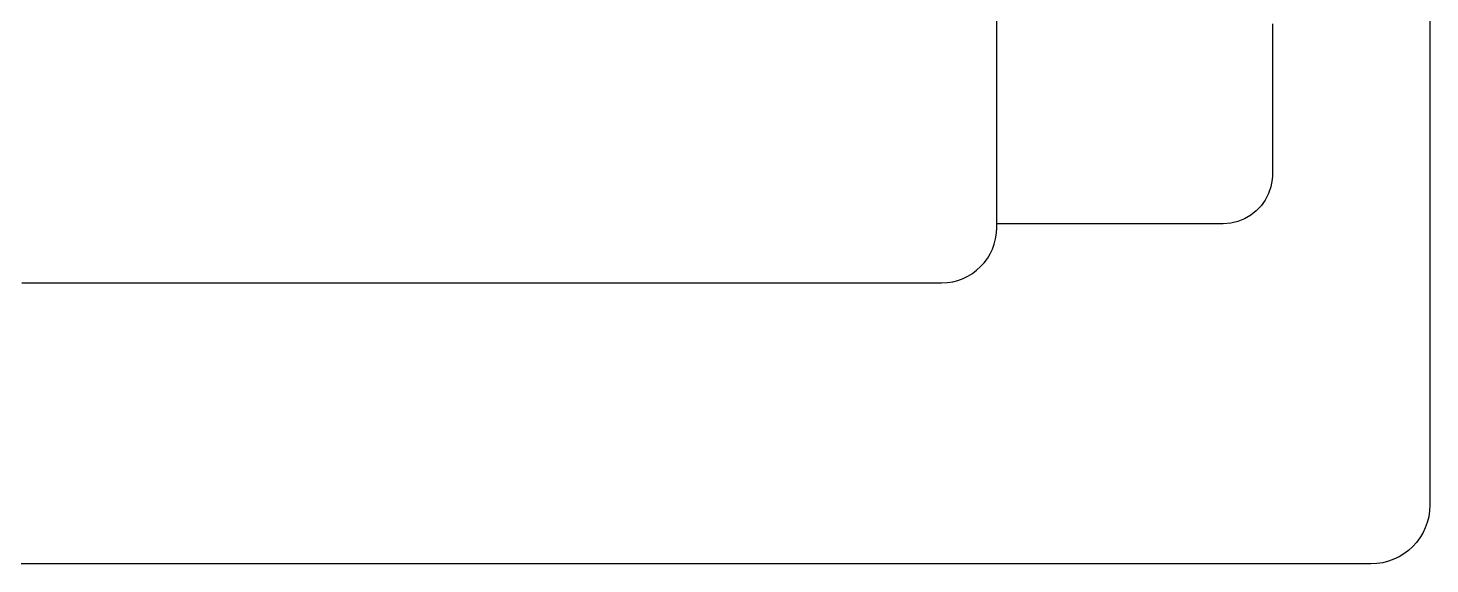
# Model space of a CAD drawing. Extents: x 1 to 47.7, y 0.2 to 35.
# Drawn here: x 18.44 to 22, y 7.6 to 8.96 of the extents above; entities that cross this region are included whole.
import ezdxf

# ---------------------------------------------------------------- set-up
doc = ezdxf.new("R2010")
doc.units = 0
doc.header["$MEASUREMENT"] = 0
doc.layers.add('3_1__HORIZONTAL_RACK_MOUNT', color=7, linetype='CONTINUOUS')
doc.layers.add('3_2__HORIZONTAL_PANEL_MOUN', color=7, linetype='CONTINUOUS')

msp = doc.modelspace()

# ---------------------------------------------------------------- linework, layer by layer
at = {"layer": '3_1__HORIZONTAL_RACK_MOUNT'}
for points in [[(18.4242, 8.3136), (18.4957, 8.3136), (18.5664, 8.3136), (18.6362, 8.3136), (18.7052, 8.3136), (18.7732, 8.3136), (18.8403, 8.3136), (18.9065, 8.3136), (18.9717, 8.3136), (19.036, 8.3136), (19.0993, 8.3136), (19.1616, 8.3136), (19.223, 8.3136), (19.2833, 8.3136), (19.3426, 8.3136), (19.4009, 8.3136), (19.4582, 8.3136), (19.5144, 8.3136), (19.5695, 8.3136), (19.6236, 8.3136), (19.6766, 8.3136), (19.7284, 8.3136), (19.7792, 8.3136), (19.8288, 8.3136), (19.8773, 8.3136), (19.9246, 8.3136), (19.9708, 8.3136), (20.0158, 8.3136), (20.0596, 8.3136), (20.1022, 8.3136), (20.1436, 8.3136), (20.1837, 8.3136), (20.2227, 8.3136), (20.2603, 8.3136), (20.2967, 8.3136), (20.3319, 8.3136), (20.3657, 8.3136), (20.3983, 8.3136), (20.4295, 8.3136), (20.4594, 8.3136), (20.488, 8.3136), (20.5152, 8.3136), (20.541, 8.3136), (20.5655, 8.3136), (20.5886, 8.3136), (20.6103, 8.3136), (20.6306, 8.3136), (20.6494, 8.3136), (20.6668, 8.3136), (20.6828, 8.3136), (20.6973, 8.3136), (20.7103, 8.3136), (20.7219, 8.3136), (20.7319, 8.3136), (20.7404, 8.3136), (20.7475, 8.3136), (20.7529, 8.3136), (20.7569, 8.3136), (20.7592, 8.3136), (20.76, 8.3136), (20.76, 8.3136), (20.7743, 8.3143), (20.7882, 8.3164), (20.8016, 8.3198), (20.8145, 8.3246), (20.8267, 8.3304), (20.8383, 8.3375), (20.849, 8.3455), (20.859, 8.3546), (20.868, 8.3645), (20.8761, 8.3753), (20.8831, 8.3868), (20.889, 8.399), (20.8937, 8.4119), (20.8972, 8.4253), (20.8993, 8.4392), (20.9, 8.4535), (20.9, 8.4538), (20.9, 8.4548), (20.9, 8.4563), (20.9, 8.4584), (20.9, 8.4611), (20.9, 8.4644), (20.9, 8.4683), (20.9, 8.4727), (20.9, 8.4778), (20.9, 8.4834), (20.9, 8.4895), (20.9, 8.4963), (20.9, 8.5035), (20.9, 8.5114), (20.9, 8.5287), (20.9, 8.5481), (20.9, 8.5697), (20.9, 8.5933), (20.9, 8.6189), (20.9, 8.6465), (20.9, 8.6761), (20.9, 8.7076), (20.9, 8.741), (20.9, 8.7762), (20.9, 8.8132), (20.9, 8.852), (20.9, 8.8925), (20.9, 8.9347), (20.9, 8.9785)], [(21.6, 8.9709), (21.6, 8.9157), (21.6, 8.8644), (21.6, 8.817), (21.6, 8.7738), (21.6, 8.7347), (21.6, 8.7), (21.6, 8.6697), (21.6, 8.644), (21.6, 8.6231), (21.6, 8.607), (21.6, 8.5958), (21.6, 8.5897), (21.6, 8.5853), (21.5994, 8.5758), (21.5961, 8.5573), (21.5902, 8.5399), (21.5819, 8.5237), (21.5715, 8.509), (21.5591, 8.496), (21.5449, 8.4849), (21.5292, 8.4759), (21.5122, 8.4692), (21.4941, 8.465), (21.475, 8.4635), (21.475, 8.4635), (21.4741, 8.4635), (21.4713, 8.4635), (21.4669, 8.4635), (21.4608, 8.4635), (21.4532, 8.4635), (21.4441, 8.4635), (21.422, 8.4635), (21.3951, 8.4635), (21.3642, 8.4635), (21.3299, 8.4635), (21.2931, 8.4635), (21.2144, 8.4635), (21.1339, 8.4635), (21.0947, 8.4635), (21.0571, 8.4635), (21.022, 8.4635), (20.9899, 8.4635), (20.9616, 8.4635), (20.9378, 8.4635), (20.9192, 8.4635), (20.912, 8.4635), (20.9065, 8.4635), (20.9026, 8.4635), (20.9004, 8.4635), (20.9001, 8.4635), (20.9, 8.4648), (20.9, 8.4711), (20.9, 8.4827), (20.9, 8.4994), (20.9, 8.5212), (20.9, 8.5479), (20.9, 8.5793), (20.9, 8.6154), (20.9, 8.656), (20.9, 8.7009), (20.9, 8.7501), (20.9, 8.8035), (20.9, 8.8608), (20.9, 8.922), (20.9, 8.9869)]]:
    msp.add_lwpolyline(points, dxfattribs=at)
at = {"layer": '3_2__HORIZONTAL_PANEL_MOUN'}
msp.add_lwpolyline([(22, 9.0156), (22, 8.9452), (22, 8.8763), (22, 8.8089), (22, 8.7432), (22, 8.6792), (22, 8.6168), (22, 8.5563), (22, 8.4975), (22, 8.4406), (22, 8.4129), (22, 8.3856), (22, 8.3588), (22, 8.3325), (22, 8.3067), (22, 8.2815), (22, 8.2567), (22, 8.2324), (22, 8.2087), (22, 8.1855), (22, 8.1628), (22, 8.1407), (22, 8.1191), (22, 8.098), (22, 8.0776), (22, 8.0576), (22, 8.0383), (22, 8.0195), (22, 8.0013), (22, 7.9837), (22, 7.9667), (22, 7.9502), (22, 7.9344), (22, 7.9192), (22, 7.9046), (22, 7.8906), (22, 7.8772), (22, 7.8645), (22, 7.8524), (22, 7.841), (22, 7.8302), (22, 7.82), (22, 7.8105), (22, 7.8017), (22, 7.7936), (22, 7.7861), (22, 7.7793), (22, 7.7732), (22, 7.7678), (22, 7.7631), (22, 7.7591), (22, 7.7559), (22, 7.7533), (22, 7.7515), (22, 7.7504), (22, 7.75), (22, 7.75), (21.9992, 7.7347), (21.997, 7.7198), (21.9933, 7.7054), (21.9882, 7.6916), (21.9819, 7.6785), (21.9744, 7.6661), (21.9657, 7.6546), (21.9561, 7.6439), (21.9454, 7.6342), (21.9339, 7.6256), (21.9215, 7.6181), (21.9084, 7.6118), (21.8946, 7.6067), (21.8802, 7.603), (21.8653, 7.6008), (21.85, 7.6), (21.8491, 7.6), (21.8465, 7.6), (21.842, 7.6), (21.8359, 7.6), (21.828, 7.6), (21.8184, 7.6), (21.8071, 7.6), (21.7941, 7.6), (21.7794, 7.6), (21.7631, 7.6), (21.7451, 7.6), (21.7255, 7.6), (21.7043, 7.6), (21.6814, 7.6), (21.657, 7.6), (21.631, 7.6), (21.6035, 7.6), (21.5743, 7.6), (21.5437, 7.6), (21.5115, 7.6), (21.4779, 7.6), (21.4427, 7.6), (21.4061, 7.6), (21.368, 7.6), (21.3284, 7.6), (21.2874, 7.6), (21.245, 7.6), (21.2012, 7.6), (21.156, 7.6), (21.1094, 7.6), (21.0614, 7.6), (21.0121, 7.6), (20.9615, 7.6), (20.9095, 7.6), (20.8562, 7.6), (20.8016, 7.6), (20.7457, 7.6), (20.6886, 7.6), (20.6302, 7.6), (20.5706, 7.6), (20.5097, 7.6), (20.4476, 7.6), (20.3843, 7.6), (20.3199, 7.6), (20.2542, 7.6), (20.1874, 7.6), (20.1195, 7.6), (20.0504, 7.6), (19.9803, 7.6), (19.909, 7.6), (19.8366, 7.6), (19.7632, 7.6), (19.6887, 7.6), (19.6131, 7.6), (19.5365, 7.6), (19.4589, 7.6), (19.3803, 7.6), (19.3007, 7.6), (19.2201, 7.6), (19.1386, 7.6), (19.0561, 7.6), (18.9727, 7.6), (18.8884, 7.6), (18.8031, 7.6), (18.717, 7.6), (18.63, 7.6), (18.5421, 7.6), (18.4534, 7.6), (18.3638, 7.6)], dxfattribs=at)

doc.saveas('drawing.dxf')
